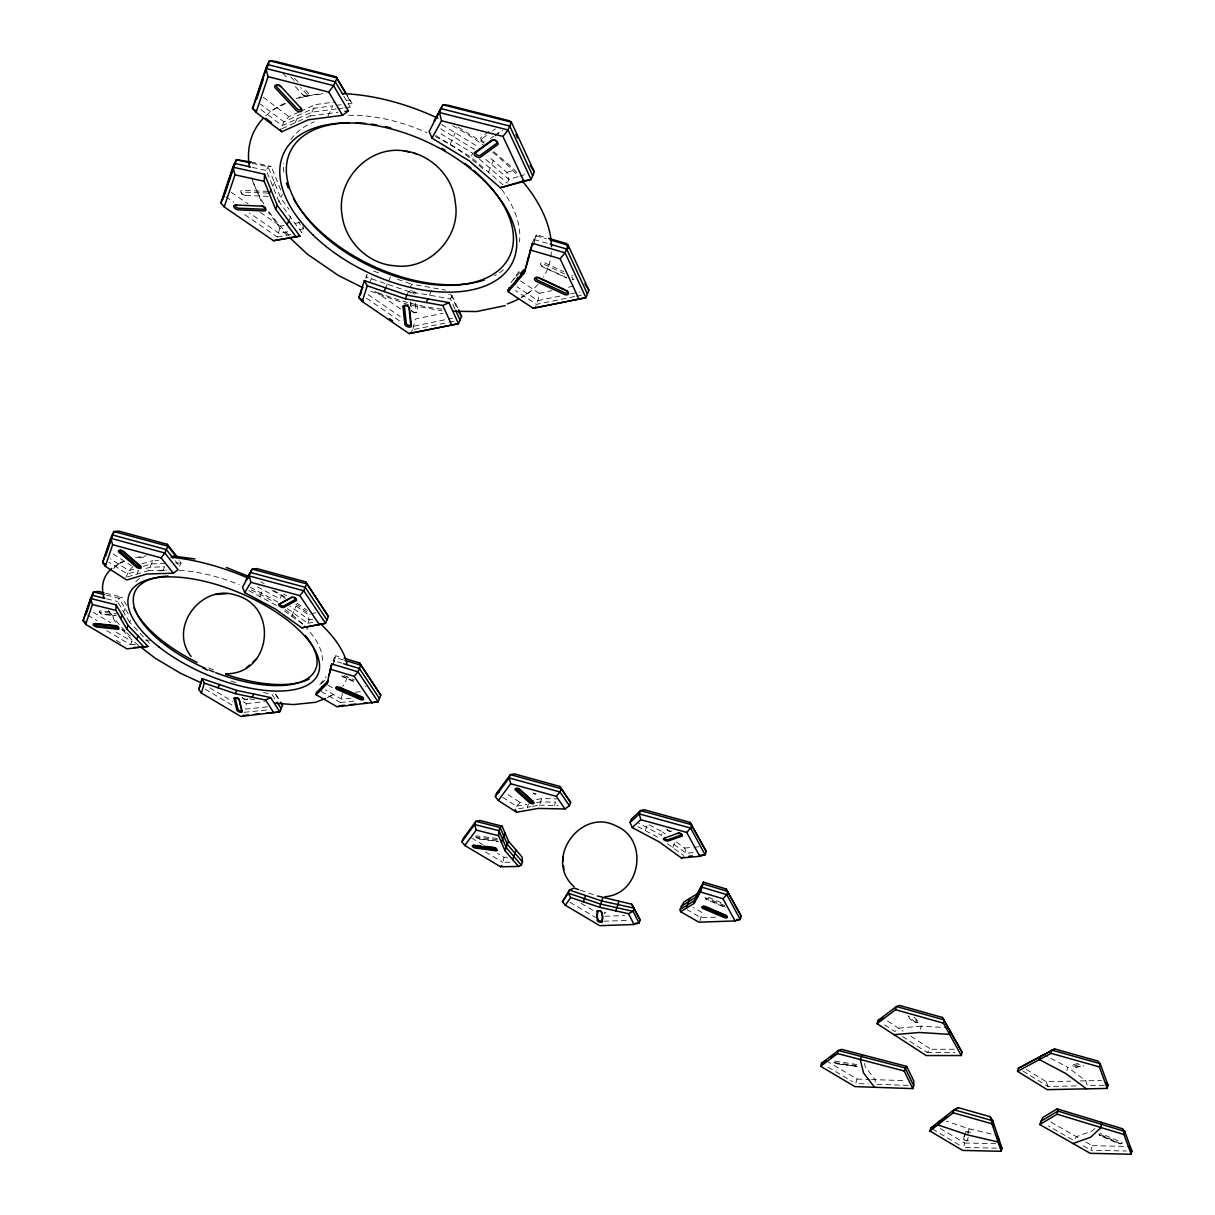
<?xml version="1.0" encoding="UTF-8"?>
<svg xmlns="http://www.w3.org/2000/svg" width="1215" height="1215" viewBox="0 0 1215 1215"><rect width="100%" height="100%" fill="white"/><g stroke="black" fill="none" stroke-linecap="round" stroke-linejoin="round"><path stroke-width="0.75" stroke-dasharray="5 3.75" d="M247.739 698.64L247.723 698.944A2.931 1.215 22.5 0 1 243.926 698.686M409.197 292.208L409.258 291.722A3.615 1.974 24.5 0 1 413.252 291.266M342.478 693.568L340.306 702.498L319.196 690.378M243.197 701.738L246.356 703.622L245.521 709.104L267.71 706.826M520.567 280.938L539.187 293.286L537.972 300.621L534.965 308.094M412.994 328.551L415.211 319.059L443.004 313.273M260.344 212.367L280.3 226.112L277.369 237.016L242.347 212.974M332.819 665.562L335.507 655.675L342.402 657.74M334.186 662.236L335.507 655.675M510.042 862.225L502.919 862.346L504.028 857.304L497.543 853.431M1066.876 1070.476L1067.681 1067.271L1045.523 1055.531M534.236 240.676L536.331 234.768L546.887 237.851M533.582 245.217L536.331 234.768M967.869 1133.367L969.069 1128.826L946.136 1121.096M1085.906 1142.085L1092.209 1145.684L1090.964 1150.241L1126.335 1151.015M920.332 1029.302L921.213 1026.128L946.288 1027.677M940.273 1128.507L964.725 1143.026L963.495 1147.431L996.497 1148.16M826.337 1060.817L857.046 1079.057L855.77 1083.552L868.269 1083.993M965.545 1131.773L963.419 1139.017A2.506 0.911 15.7 0 0 965.545 1140.323A2.506 0.911 15.7 0 0 968.066 1140.338L968.203 1140.156M965.621 1134.506C961.87 1137.529 964.315 1142.723 968.066 1140.338M968.294 1137.164L967.11 1140.794M605.526 912.419L605.45 912.662A2.703 1.078 18.9 0 1 604.25 913.012M365.897 278.402L367.006 274.97M699.992 920.879L702.073 912.587L692.93 907.347M370.286 281.667L371.441 278.174M672.837 847.66L675.054 841.053L684.698 848.07L686.217 853.264L693.492 852.611M649.068 824.818L662.707 832.078L661.583 835.373L638.832 823.269M645.302 830.62L647.565 824.013M554.374 805.439L555.559 802.158L540.584 801.87L535.39 802.796M532.459 806.38L539.399 805.15L541.784 798.604L556.743 798.878M527.249 807.292L528.449 804.026M532.428 243.289L535.542 235.695L546.416 238.854M507.824 181.977L508.903 179.41L506.837 172.378L487.99 155.976M287.302 608.624L307.775 623.265L309.202 619.878L307.517 614.243L293.134 603.931M454.866 308.656L450.461 298.92L452.01 295.245L448.502 294.622M488.43 172.166L493.32 160.623M410.928 333.396L412.477 329.766M291.737 616.233L296.08 606.042M429.457 295.199L432.57 287.849M272.038 590.49L281.409 595.517L279.951 598.919L256.486 586.329M503.025 184.802L471.01 157.084L472.681 153.227L438.934 132.587M406.934 295.139L408.513 291.478L450.461 298.92M410.093 287.803L411.672 284.143L445.389 290.127M259.813 596.504L262.759 589.7M385.641 287.864L387.236 284.189M388.83 280.528L390.425 276.883M450.142 144.327L455.185 132.769M367.036 274.484L365.958 276.914L408.513 291.478M179.592 566.296L181.126 562.909L179.456 559.644M163.159 570.169L164.708 566.798L149.916 567.284L143.446 569.212M106.723 630.615L130.43 644.709L131.903 641.474L135.366 641.201M149.491 643.206L129.58 622.156L131.068 618.891M137.067 574.027L138.601 570.67L127.408 574.027L108.834 562.12M123.626 611.904L125.13 608.624M127.469 576.882L148.367 570.64L152.984 560.555L158.527 560.373M125.859 577.368L128.942 570.686L132.891 566.63M129.58 622.156L117.612 601.531L119.131 598.251L121.94 597.203L126.633 605.343M344.954 107.801L350.209 107.102L351.97 103.275L347.338 95.347M288.745 220.902L292.147 213.551M328.004 116.017L332.743 105.842L313.667 108.378L283.976 121.864L280.999 128.137M302.839 223.681L303.385 228.891L301.7 232.551L279.04 201.72L282.472 194.354M272.722 186.214L276.2 178.833M282.047 128.653L310.114 115.987L315.444 104.596L334.505 102.03M279.04 201.72L266.328 170.51L268.075 166.804L271.203 166.485L281.075 190.907M295.169 122.73L298.738 115.167M319.818 684.622L326.379 676.709M518.957 271.431L510.953 282.731L515.342 277.612M516.436 276.321L519.716 272.479M298.86 112.145L288.912 116.67L283.976 121.864L260.496 104.095M321.368 683.696L325.012 680.02M502.645 797.298L516.405 806.183L520.172 802.477L523.331 801.9M1094.821 1128.507L1092.164 1130.968L1076.444 1136.678L1073.802 1140.445L1048.454 1125.986M1120.929 1143.938L1102.096 1135.266L1099.681 1135.19L1118.65 1143.725L1121.87 1143.482A2.612 0.972 14.5 0 0 1121.308 1142.161L1102.051 1134.051A2.612 0.972 14.6 0 0 1099.256 1133.959A2.612 0.972 14.6 0 0 1099.848 1135.281L1119.076 1143.391A2.612 0.972 14.5 0 0 1121.87 1143.482M529.983 291.828L521.311 297.113M119.48 563.502L125.054 560.738M113.435 568.407L121.576 561.786M908.729 1016.636C909.534 1021.709 924.144 1026.083 913.042 1017.881M902.548 1036.501L927.045 1052.403L930.963 1049.274L954.474 1049.213M488.825 131.539L480.897 137.523A3.949 2.354 25.4 0 0 484.178 141.76M486.44 135.472L481.945 138.783A2.627 1.564 25.4 0 0 481.945 140.636A2.627 1.564 25.4 0 0 484.481 142.064M492.44 131.053L495.447 128.836M490.556 138.48L493.563 136.277M495.067 135.184L501.066 130.764M494.991 136.08L502.554 130.537M273.329 109.715L285.92 103.381M856.529 1066.74L854.737 1065.282L834.341 1062.669L836.376 1063.839L857.456 1066.33M300.515 111.385L315.444 104.596M296.05 98.81L301.107 96.517L322.628 93.464M917.052 1022.423L918.024 1021.997M327.2 697.774L334.171 694.038A131.129 56.543 23.1 0 1 326.455 697.85M604.174 913.24L605.192 912.86M506.837 172.378L514.006 170.221M141.684 563.973L152.984 560.555M133.756 569.243L128.942 570.686L110.383 558.779M143.385 566.342L151.45 563.912L166.242 563.426M517.97 176.691L508.903 179.41L485.013 158.664M519.792 176.16L525.229 174.535M135.518 557.624L146.104 555.847M246.098 699.673L247.161 699.384M539.187 293.286L551.975 290.643M568.423 287.226L573.89 286.087M671.774 831.03L671.303 831.121A2.901 1.245 18.6 0 1 669.252 830.847M414.026 326.136L452.405 318.239M559.796 296.126L537.972 300.621L516.952 286.71M570.701 293.878L579.798 292.01M1078.328 1063.505L1072.966 1064.659A2.734 1.078 14.8 0 0 1073.437 1066.087L1075.989 1067.332L1083.78 1065.768M1079.391 1064.568L1073.331 1066.132A2.734 1.078 14.8 0 0 1076.642 1066.952L1083.78 1065.54M414.315 329.387L447.211 322.643M449.049 322.264L454.531 321.14M574.68 296.521L536.468 304.358L515.433 290.446M576.502 296.156L581.955 295.032M280.3 226.112L284.021 225.413M295.215 223.332L302.672 221.95M287.742 231.761L279.055 233.371L249.333 212.929M299.908 229.529L303.385 228.891L298.267 221.92M277.369 237.016L291.281 234.465M311.04 613.621L316.325 612.679M536.574 799.531L541.784 798.604M516.405 806.183L526.718 804.345M312.695 619.255L309.202 619.878L290.218 606.285M518.653 808.81L530.727 806.684M307.775 623.265L314.761 622.034M415.181 312.726L416.183 312.574M346.229 100.465L349.586 100.01L351.97 103.275L348.462 103.746M336.236 105.371L341.476 104.672M336.221 108.955L311.891 112.175L282.199 125.631L260.147 108.97M337.967 108.727L343.207 108.029M310.114 115.987L337.937 112.312M246.356 703.622L264.779 701.693M355.418 692.216L360.961 691.639M350.983 698.26L341.658 699.217L325.423 689.892M244.139 712.309L268.196 709.864M340.306 702.498L357.089 700.797M684.698 848.07L692.034 847.387M693.871 847.22L699.384 846.718M921.213 1026.128L898.493 1028.148L894.893 1031.535L884.11 1024.534M145.754 640.366L150.949 639.956M130.43 644.709L137.356 644.163M604.797 916.262L624.616 915.518M603.764 921.228L629.203 920.302M715.665 917.158L701.025 917.69L687.234 909.792M175.537 563.107L181.126 562.909L178.924 560.13M148.367 570.64L166.895 570.048M306.043 96.501L307.046 96.471M1026.371 1069.458L1046.252 1081.73L1070.779 1081.183M1080.211 1080.97L1101.458 1080.484M1023.045 1071.068L1048.029 1086.499L1076.05 1085.891M1104.222 1085.284L1087.258 1085.648L1085.876 1080.834L1067.681 1067.271M504.028 857.304L507.627 857.243M927.045 1052.403L954.762 1052.372M539.399 805.15L558.141 805.515M964.725 1143.026L995.617 1143.679M1092.209 1145.684L1128.932 1146.459M857.046 1079.057L869.697 1079.482M871.504 1079.543L906.42 1080.712M908.212 1085.375L875.423 1084.236L875.119 1079.664L865.293 1066.8L864.457 1063.368M267.999 191.332L241.937 190.36A3.751 2.035 27.1 0 0 241.026 192.684L241.648 193.641A2.491 1.352 27.1 0 0 244.701 195.387L268.09 196.329M267.983 193.079L242.757 192.061A2.491 1.352 27.1 0 0 241.633 193.641M109.882 611.737L100.162 610.781A3.038 1.276 24 0 0 99.554 612.208A3.038 1.276 24 0 0 102.683 614.031L116.139 615.473M119.085 614.061L100.815 612.163A2.02 0.851 24 0 0 100.025 613.104A2.02 0.851 24 0 0 102.561 614.395L115.319 615.716M497.391 838.502L476.963 835.905A2.779 1.124 20.1 0 0 476.022 836.998L478.376 838.957L498.56 841.6M497.36 839.747L477.586 837.196L476.553 837.91M497.406 841.053L478.756 838.593A2.779 1.124 20.1 0 1 476.022 836.998M245.552 195.296L244.762 195.19A3.751 2.035 27.1 0 1 241.026 192.684M412.234 305.436L441.971 310.858M263.534 692.52L271.978 694.312L276.063 700.63M249.561 698.762L254.907 699.901M251.201 162.035L271.203 166.485M252.219 163.266L268.075 166.804L280.756 198.03L289.033 209.314M252.219 167.366L266.328 170.51M969.069 1128.826L996.376 1135.175M967.52 1132.547L968.72 1132.942M105.72 593.193L121.94 597.203M106.373 595.092L119.131 598.251L129.382 615.959M106.662 598.828L117.612 601.531M533.993 239.492L548.497 243.714M343.253 659.851L334.474 657.224L333.092 660.58L341.871 663.208M408.513 304.768L367.781 290.172M230.926 680.992L237.867 683.346M580.314 890.215L595.654 895.379M373.734 271.173L378.746 272.889M397.502 279.298L411.672 284.143M708.512 897.308L721.999 903.064M724.778 905.6L707.996 898.447A1.853 0.775 18.1 0 0 705.718 898.325A1.853 0.775 18.1 0 0 706.796 899.632L725.234 907.484M725.234 906.998L706.143 898.811A2.795 1.154 18.1 0 1 705.14 897.156A2.795 1.154 18.1 0 1 707.889 897.08M344.103 675.494L354.324 679.899M353.58 680.992L342.676 676.254A3.038 1.321 22 0 1 342.068 675.844M353.459 681.433L343.253 677.044A2.02 0.881 22 0 1 341.855 675.965M564.565 273.922L544.381 264.521A2.476 1.428 23.3 0 0 541.465 264.733A2.476 1.428 23.3 0 0 543.029 267.027L566.555 277.977M566.646 277.673L542.239 266.252A3.736 2.141 23.3 0 1 540.705 263.26A3.736 2.141 23.3 0 1 544.183 262.607L563.639 271.583M637.693 826.58L660.459 838.684M250.29 587.21L278.478 602.321M248.802 590.611L277.02 605.723M260.906 581.818L264.141 583.565M283.566 594.074L286.816 595.821M572.098 275.516L572.857 275.942M1083.157 1145.791L1087.835 1148.448M1050.823 1122.037L1079.588 1138.485M328.02 685.245L334.459 688.951M828.038 1067.119L852.505 1081.623M932.33 1128.948L960.382 1145.593M87.693 615.155L97.17 620.789M116.108 632.073L131.903 641.474M209.724 687.812L232.505 701.359M485.393 851.912L502.919 862.346M570.017 902.289L595.563 917.492M205.077 689.087L234.374 706.507M116.306 640.427L122.624 644.178M93.312 612.345L110.686 622.703M121.728 629.294L124.887 631.177M471.572 837.94L482.932 844.714M581.135 903.292L595.183 911.675M435.623 135.457L471.01 157.084M441.744 124.538L475.976 145.527L474.321 149.369L440.62 128.729M458.207 127.211L483.919 143.112M113.101 553.919L131.357 565.658M508.007 794.61L520.172 802.477M887.603 1021.056L903.14 1031.155M910.87 1036.198L930.963 1049.274M225.869 196.8L233.69 202.176M368.115 294.577L400.251 316.675M366.52 298.222L401.755 322.4M231.199 192.289L248.073 203.907M374.782 291.205L401.223 309.415M297.083 603.156L307.349 610.477M284.371 610.978L303.416 624.571M281.409 595.517L285.798 598.676M667.339 843.666L683.589 855.451M662.707 832.078L665.44 834.067M673.945 844.349L686.217 853.264M263.321 97.261L288.912 116.67M138.783 645.514L132.875 640.958L121.242 628.626M493.746 151.632L513.413 168.657L518 174.428M479.363 159.028L507.293 183.252M302.702 94.542L303.37 95.15A3.979 2.293 27.8 0 0 307.835 96.365A3.979 2.293 27.8 0 0 308.671 93.661L303.234 87.677M286.786 234.875L281.333 229.741L268.545 212.367M914.029 1017.077L918.267 1021.223A2.703 1.063 16.1 0 1 917.082 1022.179A2.703 1.063 16.1 0 1 913.938 1021.253L908.197 1015.846M282.928 73.219L288.365 79.264M295.291 86.554L303.112 95.18A2.643 1.534 27.8 0 0 306.575 96.425A2.643 1.534 27.8 0 0 306.772 94.163L300.621 87.526M294.592 78.322L298.298 82.331M290.78 76.894L294.47 80.889M175.173 560.722L178.483 564.914M481.094 139.497L481.793 140.408M540.979 265.052L541.647 265.918M1072.739 1065.449L1073.392 1066.33M1099.119 1134.688L1099.742 1135.539M963.601 1139.29L964.148 1140.095M833.809 1061.971A2.567 0.957 16.7 0 0 836.163 1063.322L856.529 1066.451A2.567 0.972 16.6 0 0 857.76 1065.646A2.567 0.972 16.6 0 0 855.406 1064.279L835.009 1061.151A2.567 0.957 16.7 0 0 833.809 1061.971L834.386 1062.852M667.035 829.465L667.612 830.346M705.232 898.098L705.794 898.948M275.79 694.327L279.526 700.159M275.395 694.221L279.465 700.554M108.53 610.507L116.063 623.158M343.708 96.015L350.209 107.102M346.867 95.362L349.586 100.01M242.286 697.137L242.97 698.412A1.944 0.805 22.5 0 1 242.848 698.154M99.311 611.783L99.858 612.831M452.01 295.245L457.873 308.23M450.507 294L457.098 308.58M252.447 180.671L262.167 203.664M1046.252 1081.73L1048.029 1086.499M415.955 293.969L415.788 293.438A3.615 1.974 24.5 0 0 414.087 291.706M410.822 302.049L411.703 310.615A2.384 1.291 24.3 0 0 412.082 311.404L411.536 310.6A3.584 1.944 24.3 0 0 412.113 311.177M410.275 302.565L410.624 306.013M415.302 303.218L416.168 311.784A2.384 1.291 24.3 0 1 412.948 312.134M416.988 304.312L417.626 311.693A3.584 1.944 24.3 0 1 412.842 311.708M347.11 676.907A131.129 56.543 23.1 0 1 342.66 686.475M130.339 636.174A131.129 56.543 23.1 0 1 126.375 632.332M125.099 631.041A131.129 56.543 23.1 0 1 110.519 612.649M114.559 566.387A131.129 56.543 23.1 0 1 124.082 561.482M138.829 557.731A131.129 56.543 23.1 0 1 147.228 556.819M273.694 590.52A131.129 56.543 23.1 0 1 284.826 596.96M295.807 604.068A131.129 56.543 23.1 0 1 310.235 614.79M213.354 669.738A102.379 44.241 23.1 0 1 206.793 666.959M135.791 581.864A102.379 44.241 23.1 0 1 139.634 578.355M159.681 571.02A102.379 44.241 23.1 0 1 166.349 570.321M179.334 570.306A102.379 44.241 23.1 0 1 239.112 584.612M251.262 589.898A102.379 44.241 23.1 0 1 274.089 602.2M285.145 609.566A102.379 44.241 23.1 0 1 303.142 624.616M304.358 625.846A102.379 44.241 23.1 0 1 321.929 663.815M551.382 251.976A162.111 91.884 25.6 0 1 543.318 277.263M537.972 284.356A162.111 91.884 25.6 0 1 521.114 297.705M441.865 309.126A162.111 91.884 25.6 0 1 375.283 291.478M289.048 235.33A162.111 91.884 25.6 0 1 268.743 211.349M263.898 203.953A162.111 91.884 25.6 0 1 251.854 177.724M265.751 115.789A162.111 91.884 25.6 0 1 285.965 102.743M298.875 98.172A162.111 91.884 25.6 0 1 323.752 93.95M452.724 125.768A162.111 91.884 25.6 0 1 483.555 145.253M492.743 152.3A162.111 91.884 25.6 0 1 517.362 175.309M503.542 269.791A126.527 71.837 25.6 0 1 494.596 275.623M283.9 172.257A126.527 71.837 25.6 0 1 283.308 163.296M290.795 139.664A126.527 71.837 25.6 0 1 314.26 121.834M348.659 115.334A126.527 71.837 25.6 0 1 427.072 132.724M435.365 136.642A126.527 71.837 25.6 0 1 484.512 170.358M501.689 189.449A126.527 71.837 25.6 0 1 519.413 242.013M409.971 293.119A2.4 1.306 24.5 0 1 412.341 292.694A2.4 1.306 24.5 0 1 414.437 294.637M572.675 278.144A2.476 1.412 22.9 0 1 572.584 279.617M571.308 277.05A2.476 1.412 22.9 0 1 572.326 277.734M573.966 279.344A3.721 2.126 22.9 0 1 572.63 279.784M124.659 614.805A3.053 1.276 23.9 0 1 124.902 615.23M246.478 699.157A1.944 0.805 22.5 0 1 245.339 699.688A1.944 0.805 22.5 0 1 243.197 698.686M242.803 697.896A2.931 1.215 22.5 0 1 242.453 697.486M365.882 686.748A2.005 0.881 21.8 0 1 365.381 686.581M670.786 831.379A1.929 0.835 18.6 0 1 668.204 830.863A1.929 0.835 18.6 0 1 667.84 829.541M668.554 830.574A2.901 1.245 18.6 0 1 666.838 829.086M536.028 794.124A1.929 0.82 19.9 0 1 533.112 793.289M535.921 793.866A2.901 1.23 19.9 0 1 533.188 792.909M966.001 1131.438A2.521 0.926 15.7 0 1 968.537 1131.681A2.521 0.926 15.7 0 1 970.36 1132.912"/><path stroke-width="1.5" d="M913.68 1085.557L913.786 1080.97L906.679 1066.36L841.494 1049.365L838.38 1050.489L821.522 1063.247L820.626 1066.284L854.889 1086.59L912.829 1088.625L913.68 1085.557L905.053 1067.894L838.38 1050.489L837.484 1053.557L820.626 1066.284M316.128 694.752L316.189 692.747L328.415 680.461L327.032 683.787L316.128 694.752L337.087 706.766L378.123 701.845L380.796 695.177L359.625 662.919L344.118 658.257M144.418 647.474L126.588 628.702L115.865 610.355L116.093 604.827L90.533 598.494L83.091 620.698L85.688 624.389L126.892 648.84L148.017 646.456L128.091 625.421L116.093 604.827M300.029 236.226L295.913 236.636L275.592 209.102L264.202 181.339L264.566 174.231L232.809 167.123L220.811 203.042L224.213 206.93L273.512 240.707L300.029 236.226L277.324 205.411L264.566 174.231M518.577 866.462L505.015 850.743L498.545 835.723L498.94 830.696L500.124 827.491L502.084 826.139L508.508 841.22L522.025 856.97L522.496 862.012L521.341 865.171L518.577 866.462L500.565 866.751L464.768 845.473L461.913 841.782L463.097 838.639L475.87 821.34L479.834 820.474L502.084 826.139M703.515 882.151L700.326 891.916L694.054 903.474L680.597 911.706L680.051 909.488L683.772 902.092L697.228 893.784L703.515 882.151L726.114 888.985L741.271 916.216L740.239 919.451L735.075 920.924L698.944 922.2L680.597 911.706M327.032 683.787L331.695 663.937L358.03 671.834L378.123 701.845L374.387 702.209M330.374 670.589L331.695 663.937M574.057 886.631C543.09 859.491 580.876 807.003 616.294 826.033C649.099 839.626 640.882 894.24 605.009 896.716M1131.18 1154.25L1131.909 1151.137L1124.756 1131.393L1122.493 1128.735L1057.156 1108.87L1042.819 1117.466L1039.751 1124.558L1090.204 1153.324L1131.18 1154.25L1124.012 1134.552L1124.756 1131.393L1057.916 1111.072L1040.541 1121.46M1107.214 1088.427L1108.004 1085.208L1100.182 1063.657L1097.874 1061.06L1054.635 1048.925L1018.352 1068.182L1017.532 1071.357L1047.224 1089.658L1107.214 1088.427L1099.378 1066.907L1100.182 1063.657L1051.886 1050.109L1051.066 1053.344L1017.532 1071.357M1039.751 1124.558L1057.126 1114.201L1057.916 1111.072L1057.156 1108.87M1001.221 1151.304L1001.995 1148.281L992.761 1120.731L990.164 1116.707L958.21 1107.655L954.003 1109.751L930.766 1128.036L929.946 1131.028L962.69 1150.423L1001.221 1151.304L991.956 1123.784L992.761 1120.731L954.003 1109.751L953.183 1112.803L929.946 1131.028M508.219 291.767L523.984 273.421L532.428 243.289L565.096 252.826L585.934 297.69L533.172 308.245L508.219 291.767L508.918 287.712M525.958 268.014L528.95 256.562L527.401 260.359M529.391 254.907L532.428 243.289M961.293 1055.531L962.143 1052.357L942.384 1017.441L899.586 1005.443L896.473 1006.521L877.959 1020.539L877.048 1023.683L926.179 1055.546L961.293 1055.531L943.372 1023.136L944.252 1019.932L896.473 1006.521L895.561 1009.711L877.048 1023.683M912.829 1088.625L904.173 1070.977L906.679 1066.36M198.774 689.406L202.009 678.638L236.819 690.424L270.611 697.562L279.784 711.777L240.859 716.47L201.341 693.021L198.774 689.406L201.265 682.587M201.341 693.021L204.317 683.149L202.009 678.638M409.015 333.578L458.48 323.691L448.897 302.611L406.934 295.139L364.348 280.574L358.805 297.645L362.176 301.472L409.015 333.578L458.48 323.691L461.548 316.356L458.602 309.855M360.399 294.015L362.617 287.165M362.176 301.472L367.295 285.814L364.348 280.574M686.49 908.106L689.664 898.462M706.219 851.457L705.125 854.768L699.764 856.317L681.402 857.957L659.35 841.995L632.21 827.582L630.069 822.525L631.223 819.214L640.502 810.587L644.178 809.722L690.074 822.388L706.219 851.457L690.074 822.388M694.054 903.474L697.228 893.784M697.547 897.034L700.736 887.299M222.558 199.382L234.586 163.433L250.457 166.971M254.861 102.804L267.649 64.562L335.34 81.77L342.782 94.436M224.912 193.929L236.363 159.727L251.201 162.035M256.669 99.023L263.078 79.886M267.163 67.706L269.487 60.75L275.441 61.388L335.978 76.742L346.412 93.768M91.49 596.93L83.091 620.698L86.25 622.581M86.113 614.213L93.601 591.933L98.521 591.416L103.928 592.753M105.751 555.802L113.906 531.532L118.979 531.168L167.305 544.29L177.238 556.85M224.213 206.93L235.027 174.808L232.809 167.123L236.363 159.727L250.457 162.871M256.061 112.357L268.09 76.666L265.796 68.389L269.487 60.75L337.132 77.927L333.548 85.612L328.809 92.112L342.524 115.303L348.432 110.93L333.548 85.612L265.796 68.389L252.462 108.317L256.061 112.357L281.774 131.752L308.321 119.799L342.524 115.303M85.688 624.389L92.401 604.538L90.533 598.494L93.601 591.933L104.536 594.636M105.325 566.327L102.622 562.484L110.732 538.291L164.784 552.992L178.058 569.683L173.32 573.176L146.818 574.012L126.709 579.995L105.325 566.327L112.646 544.7L110.732 538.291L113.906 531.532L167.883 546.188L176.722 557.336M597.446 895.987L631.724 904.203L640.123 919.907L639.06 923.051L634.048 924.494L599.77 925.693L565.34 905.236L562.53 901.621L569.395 890.033L573.966 888.059L578.735 889.669M615.762 910.87L618.997 901.393M599.572 907.271L628.504 913.695L633.061 911.311L634.139 908.137L601.744 900.968L569.395 890.033L568.286 893.177L570.655 897.505L599.572 907.271L602.837 897.809M583.367 901.803L585.569 895.501M569.44 805.742L570.625 802.447L559.872 786.439L514.385 773.879L510.361 774.623L496.525 793.365L495.31 796.615L498.287 800.457L516.588 812.227L538.215 808.415L565.021 808.977L569.44 805.742L559.978 791.983L509.131 777.919L495.31 796.615M512.639 859.582L516.117 850.075M501.4 842.375L504.924 832.807M505.015 850.743L508.508 841.22M548.648 238.353L566.236 243.486L568.149 245.202L588.895 290.142L585.934 297.69L533.172 308.245M515.114 283.748L517.681 277.491M523.984 273.421L525.533 269.639L507.885 290.203M534.296 171.816L531.092 179.547L500.367 187.763L469.355 160.957L431.978 138.13L429.168 131.509L442.913 104.779L448.305 105.265L509.571 120.817L511.378 122.168L534.296 171.816L530.135 165.346M320.897 689.953L322.264 686.642M328.658 675.586L330.055 672.244M281.029 702.726L282.518 705.308L279.784 711.777L276.094 712.157M328.399 616.476L325.544 623.295L301.776 627.821L275.562 609.14L244.747 592.647L242.514 587.24L252.204 569.091L256.881 568.605L305.679 581.864L328.399 616.476L305.679 581.864M426.313 302.565L427.877 298.875M252.295 697.243L253.692 693.993M367.295 285.814L405.354 298.814L406.934 295.139M204.317 683.149L235.421 693.674L236.819 690.424M384.046 291.539L385.641 287.864M218.001 687.781L219.414 684.531M361.463 291.585L358.805 297.645L363.391 300.804M136.612 639.257L138.1 635.992M126.588 628.702L128.091 625.421M120.619 618.465L122.123 615.185M287.029 224.593L288.745 220.902M275.592 209.102L277.324 205.411M269.244 193.625L270.991 189.92M220.811 203.042L224.304 195.737M254.284 104.536L252.462 108.317L255.393 110.535M434.287 120.619L442.913 104.779L511.378 122.168L508.067 129.975L502.949 136.414L523.695 180.822L531.092 179.547L508.067 129.975L439.496 112.539L441.501 120.786L431.978 138.13M434.317 121.318L441.212 108.651L509.723 126.056L532.686 175.674M246.463 578.811L252.204 569.091L306.712 583.899L303.765 590.779L299.816 595.623L250.897 582.319L249.197 575.94L303.765 590.779L325.544 623.295L301.776 627.821M245.916 580.603L250.7 572.508L305.238 587.331L326.972 619.893M244.747 592.647L250.897 582.319M225.732 673.793C271.097 674.416 278.918 607.211 236.697 595.456C202.373 582.623 167.731 627.016 191.059 656.419M562.53 901.621L568.286 893.177L600.65 904.112L633.061 911.311L639.06 923.051L635.415 923.187M565.34 905.236L570.655 897.505M461.913 841.782L474.67 824.529L475.87 821.34L500.124 827.491L507.354 844.395L522.496 862.012M464.768 845.473L476.25 830.058L474.67 824.529L498.94 830.696L506.184 847.569L521.341 865.171M498.287 800.457L510.725 783.751L509.131 777.919L510.361 774.623L561.178 788.672L570.625 802.447M112.646 544.7L161.094 557.882L164.784 552.992L167.883 546.188L167.305 544.29M862.392 1054.802L860.266 1059.51L863.531 1072.906L874.557 1087.273M510.725 783.751L556.303 796.357L559.978 791.983L561.178 788.672L559.872 786.439M578.902 298.905L560.115 258.719L565.096 252.826L568.149 245.202L550.031 239.917M520.4 273.648L523.741 269.76M329.948 669.085L354.142 676.345L358.03 671.834L360.779 665.121L359.625 662.919M632.21 827.582L640.745 819.715L686.718 832.427L690.652 828.083L691.76 824.742L640.502 810.587L639.348 813.913L630.069 822.525M700.326 891.916L722.955 898.766L726.798 894.696L727.861 891.43L703.212 883.988L696.18 897.019L681.114 906.284M500.565 866.751L501.765 865.49M246.265 667.977L249.455 665.152M253.039 661.947L256.623 658.788M939.727 1122.189L946.865 1116.57M955.37 1109.887L958.21 1107.655M830.468 1057.688L834.614 1054.574M680.051 909.488L695.117 900.239L702.149 887.254L726.798 894.696L740.239 919.451L736.579 919.588M292.223 597.157L280.3 603.809A2.111 0.942 22.9 0 0 281.045 605.434A2.111 0.942 22.9 0 0 283.748 605.936L295.67 599.299A2.126 0.957 22.9 0 0 295.67 598.281A2.126 0.957 22.9 0 0 293.954 597.218M1023.379 1065.768L1054.635 1048.925M930.766 1128.036L935.383 1125.591M821.522 1063.247L826.337 1060.817M877.959 1020.539L882.941 1018.033M235.421 693.674L265.584 700.053L270.611 697.562M496.525 793.365L499.228 792.028M942.612 1119.911L938.618 1121.855L937.798 1124.877L967.474 1134.871L998.092 1142.009L998.882 1138.971L997.211 1136.435M405.354 298.814L442.822 305.497L448.897 302.611M1043.943 1054.696L1040.253 1056.382L1039.417 1059.601L1066.071 1073.696L1086.468 1088.853M1018.352 1068.182L1021.785 1066.618M325.529 698.412L315.46 702.316L293.392 704.579L274.787 703.151M681.402 857.957L683.878 857.031M1073.042 1143.543L1090.645 1137.194L1101.094 1127.581L1101.489 1122.341M500.367 187.763L523.695 180.822M505.243 305.633L476.69 311.526L452.952 311.283M677.499 833.475L677.97 833.384A2.931 1.261 18.5 0 1 681.387 834.28A2.931 1.261 18.5 0 1 682.298 836.072L667.961 841.069A2.916 1.245 18.6 0 1 664.559 840.173A2.916 1.245 18.6 0 1 663.648 838.396L678.486 833.125A1.944 0.835 18.5 0 1 681.099 833.657A1.944 0.835 18.5 0 1 681.463 834.963L668.007 839.671A1.929 0.82 18.6 0 1 665.41 839.14A1.929 0.82 18.6 0 1 665.03 837.834M273.512 240.707L295.913 236.636M344.939 111.385L348.432 110.93M242.772 715.529L248.331 714.967M253.874 714.405L259.433 713.843M266.829 713.099L272.388 712.537M338.955 705.794L344.559 705.232M350.148 704.67L355.737 704.108M363.209 703.348L366.93 702.969M688.768 856.241L692.398 855.907M699.673 855.254L705.125 854.768L690.652 828.083L639.348 813.913L640.745 819.715M893.997 1034.679L919.451 1032.477L949.583 1034.36L950.464 1031.171L948.08 1027.784M134.151 647.534L141.092 646.988M144.555 646.729L148.017 646.456M227.175 593.649L215.222 594.454M403.744 150.812C368.464 145.618 336.13 180.139 342.038 214.888C345.014 240.98 367.705 263.792 394.116 265.721C428.834 271.188 461.685 236.682 455.245 202.328C453.074 175.795 429.958 153.849 403.744 150.812L409.273 152.103M480.031 845.807L473.516 845.367A2.779 1.124 20.1 0 0 472.483 846.49A2.779 1.124 20.1 0 0 475.217 848.07L496.267 850.834A2.795 1.124 19.9 0 0 497.224 849.725A2.795 1.124 19.9 0 0 494.505 848.146L473.425 845.382L475.87 846.946L495.644 849.528C499.426 846.916 484.102 846.521 483.631 846.278M173.046 556.03L194.932 558.93M235.027 174.808L264.202 181.339M413.799 153.212L416.35 153.789M92.067 595.213L104.839 598.372M92.401 604.538L115.865 610.355M268.09 76.666L328.809 92.112M441.501 120.786L502.949 136.414M476.25 830.058L498.545 835.723M837.484 1053.557L904.173 1070.977M895.561 1009.711L943.372 1023.136M1051.066 1053.344L1099.378 1066.907M953.183 1112.803L991.956 1123.784M550.304 244.245L566.63 249.014L587.407 293.909M530.12 249.971L560.115 258.719M344.999 660.383L360.779 665.121L380.796 695.177M343.617 663.739L359.412 668.478L379.46 698.504M1057.126 1114.201L1124.012 1134.552M226.309 567.466L248.953 576.563M339.319 687.143L361.538 696.696A2.02 0.866 21.7 0 1 362.951 698.245A2.02 0.866 21.7 0 1 360.658 698.215L338.469 688.677A2.02 0.866 21.9 0 1 337.041 687.113M201.204 682.8L181.096 673.596L155.019 658.09L140.257 646.669M600.332 910.612C608.548 923.719 593.755 925.557 598.16 910.734M362.86 287.712L338.302 275.441L307.258 254.102L289.519 237.441M202.677 667.734L207.355 670.179M105.72 564.474L102.622 562.484L112.327 534.904L166.333 549.59L172.97 557.943M389.468 318.679L392.536 320.775M265.69 118.295L271.583 122.745M281.121 86.903L280.437 86.295A4.025 2.308 28.2 0 0 275.927 85.065A4.025 2.308 28.2 0 0 275.122 87.799L296.187 110.368A3.994 2.278 27.7 0 0 300.667 111.583A3.994 2.278 27.7 0 0 301.502 108.894L280.711 86.265A2.673 1.534 28.2 0 0 277.217 85.004A2.673 1.534 28.2 0 0 277.05 87.313L296.825 108.499A2.658 1.519 27.7 0 0 300.287 109.745A2.658 1.519 27.7 0 0 300.485 107.482M161.094 557.882L173.32 573.176M962.143 1052.357L942.384 1017.441M556.303 796.357L565.021 808.977M299.816 595.623L319.408 624.753M354.142 676.345L372.215 703.212M265.584 700.053L274.074 713.114M277.081 702.209L281.151 708.542M1106.455 1082.808L1108.004 1085.208M280.483 702.133L282.518 705.308M584.855 283.809L588.895 290.142M1128.932 1146.459L1131.909 1151.137M741.271 916.216L726.114 888.985M999.262 1143.755L1001.995 1148.281M458.754 311.739L461.548 316.356M640.123 919.907L631.724 904.203M335.978 76.742L345.045 92.249M280.407 129.398L281.774 131.752M686.718 832.427L699.764 856.317M722.955 898.766L735.075 920.924M628.504 913.695L634.048 924.494M515.206 809.418L516.588 812.227M515.889 134.516L517.484 137.948M566.236 243.486L568.559 248.528M442.822 305.497L451.691 324.861M455.61 310.281L460.014 320.016M1122.493 1128.735L1123.784 1132.274M990.164 1116.707L993.551 1126.776M996.953 1136.891L998.684 1142.039M238.991 699.232L241.648 710.426A1.959 0.805 22.5 0 1 240.054 710.851A1.959 0.805 22.5 0 1 238.019 709.423L235.33 698.215A1.974 0.82 22.6 0 1 236.469 697.683M562.803 856.97L563.183 861.146M563.593 865.93L563.942 869.667M102.607 589.837L102.561 587.073A131.129 56.543 23.1 0 1 111.719 568.59M103.791 597.598A131.129 56.543 23.1 0 1 102.592 590.46M171.087 557.26A131.129 56.543 23.1 0 1 248.285 578.112M320.046 623.341A131.129 56.543 23.1 0 1 347.156 664.802M313.394 647.671A98.309 42.388 23.1 0 1 215.738 672.685M214.037 672.017A98.309 42.388 23.1 0 1 208.934 669.921M205.548 668.447A98.309 42.388 23.1 0 1 135.624 610.902A98.309 42.388 23.1 0 1 167.989 576.062M305.329 635.536A98.309 42.388 23.1 0 1 312.635 646.213M309.248 679.003A102.379 44.241 23.1 0 1 300.804 682.177M298.92 682.663A102.379 44.241 23.1 0 1 225.732 674.355M197.088 662.418A102.379 44.241 23.1 0 1 133.772 607.652M517.833 299.437A162.111 91.884 25.6 0 1 507.278 303.872M249.394 167.093A162.111 91.884 25.6 0 1 263.063 118.478M342.296 93.616A162.111 91.884 25.6 0 1 437.886 118.25M522.435 181.111A162.111 91.884 25.6 0 1 551.504 246.736M484.329 279.982A126.527 71.837 25.6 0 1 293.453 198.546M288.35 188.082A126.527 71.837 25.6 0 1 286.436 182.873M473.683 170.389A121.515 68.845 25.6 0 1 475.642 281.85A121.515 68.845 25.6 0 1 305.952 217.014A121.515 68.845 25.6 0 1 349.115 122.791M356.238 122.837A121.515 68.845 25.6 0 1 365.518 123.444M371.213 124.097A121.515 68.845 25.6 0 1 376.939 124.963M385.504 126.633A121.515 68.845 25.6 0 1 390.714 127.848M441.88 148.321A121.515 68.845 25.6 0 1 445.1 150.159M464.935 163.357A121.515 68.845 25.6 0 1 470.843 168.004M495.523 140.378A2.658 1.58 25.3 0 1 496.783 143.279L480.259 155.323A2.627 1.564 25.3 0 1 476.842 154.821A2.627 1.564 25.3 0 1 476.143 152.315L492.637 140.241A2.658 1.58 25.3 0 1 494.869 140.12M236.667 204.895A2.506 1.352 27 0 0 235.543 206.459A2.506 1.352 27 0 0 238.611 208.205L263.852 209.284A2.506 1.367 26.8 0 0 264.688 207.279M261.924 205.958A2.506 1.367 26.8 0 1 264.247 206.869M406.539 305.421A2.415 1.306 24.4 0 0 404.428 306.271L406.25 323.357A2.384 1.291 24.2 0 0 408.635 325.347A2.384 1.291 24.2 0 0 410.731 324.526L408.954 307.441A2.415 1.306 24.4 0 0 407.131 305.618M567.086 290.947A2.476 1.412 22.8 0 1 567.344 292.83A2.476 1.412 22.8 0 1 564.671 292.739L537.698 280.225A2.491 1.412 23.3 0 1 536.119 277.931A2.491 1.412 23.3 0 1 539.05 277.719L566.053 290.264A2.476 1.412 22.8 0 1 566.6 290.582M117.536 626.378A2.035 0.851 23.8 0 1 117.384 627.897L97.291 625.771A2.035 0.835 24 0 1 94.74 624.48A2.035 0.835 24 0 1 95.545 623.553L115.653 625.664A2.035 0.851 23.8 0 1 117.096 626.12M237.426 697.942A1.974 0.82 22.6 0 1 238.641 698.686M726.297 915.548A1.853 0.759 17.9 0 1 726.388 916.535A1.853 0.759 17.9 0 1 724.307 916.277L704.168 907.711A1.868 0.759 18.1 0 1 703.09 906.405A1.868 0.759 18.1 0 1 705.368 906.527L725.537 915.108A1.853 0.759 17.9 0 1 725.947 915.305M234.07 698.428L236.94 710.365A2.946 1.215 22.5 0 0 239.826 712.127A2.946 1.215 22.5 0 0 242.225 711.823L239.385 699.901A2.962 1.23 22.6 0 0 236.485 698.109A2.962 1.23 22.6 0 0 234.07 698.428M402.955 306.362L404.914 324.557A3.599 1.929 24.2 0 0 408.331 326.972A3.599 1.929 24.2 0 0 411.414 326.258L409.516 308.063A3.63 1.959 24.4 0 0 406.068 305.618A3.63 1.959 24.4 0 0 402.955 306.362M597.097 911.007L597.233 920.651A2.703 1.078 18.8 0 0 599.739 922.185A2.703 1.078 18.8 0 0 602.215 922.048L602.139 912.404A2.734 1.093 18.9 0 0 599.603 910.855A2.734 1.093 18.9 0 0 597.097 911.007M474.64 152.574L474.26 152.999A3.964 2.339 25.3 0 0 475.733 156.295A3.964 2.339 25.3 0 0 480.259 157.358L497.846 144.555A3.994 2.384 25.2 0 0 496.388 141.213A3.994 2.384 25.2 0 0 491.817 140.12L474.64 152.574M279.04 604.159L278.782 604.402A3.189 1.412 22.9 0 0 280.179 606.558A3.189 1.412 22.9 0 0 283.778 607.485L296.475 600.438A3.205 1.443 22.9 0 0 295.078 598.251A3.205 1.443 22.9 0 0 291.463 597.309L279.04 604.159M235.664 204.986L234.966 205.031A3.767 2.035 27 0 0 234.055 207.34A3.767 2.035 27 0 0 237.806 209.831L264.673 210.985A3.767 2.05 26.8 0 0 265.645 208.676A3.767 2.05 26.8 0 0 261.878 206.17L235.664 204.986M94.679 623.796L94.117 623.781A3.053 1.261 24 0 0 93.525 625.209A3.053 1.261 24 0 0 96.653 627.016L118.052 629.279A3.053 1.276 23.8 0 0 118.675 627.866A3.053 1.276 23.8 0 0 115.546 626.044L94.679 623.796M705.353 907.013L704.715 906.785A2.795 1.154 18.1 0 0 701.966 906.846A2.795 1.154 18.1 0 0 702.984 908.501L724.429 917.629A2.795 1.154 17.9 0 0 727.193 917.568A2.795 1.154 17.9 0 0 726.206 915.928L705.353 907.013M339.122 687.569L338.438 687.31A3.038 1.306 21.9 0 0 335.765 687.538A3.038 1.306 21.9 0 0 337.208 689.543L360.84 699.703A3.038 1.306 21.7 0 0 363.543 699.476A3.038 1.306 21.7 0 0 362.116 697.486L339.122 687.569M538.928 278.007L538.093 277.703A3.736 2.126 23.3 0 0 534.6 278.341A3.736 2.126 23.3 0 0 536.134 281.318L564.854 294.653A3.721 2.126 22.8 0 0 568.362 294.015A3.721 2.126 22.8 0 0 566.858 291.053L538.928 278.007M136.718 567.39L118.827 552.066A3.22 1.412 24.4 0 1 119.298 550.395A3.22 1.412 24.4 0 1 122.897 551.428L140.788 566.782A3.189 1.397 24.2 0 1 140.302 568.423A3.189 1.397 24.2 0 1 136.718 567.39M529.603 802.735L515.206 789.826A2.916 1.245 20 0 1 516.071 788.55A2.916 1.245 20 0 1 519.458 789.522L533.825 802.447A2.901 1.23 19.8 0 1 532.96 803.707A2.901 1.23 19.8 0 1 529.603 802.735M139.998 565.567L123.201 551.154A2.141 0.942 24.4 0 0 120.391 550.152A2.141 0.942 24.4 0 0 120.407 551.58L137.204 565.993A2.126 0.926 24.2 0 0 139.983 566.98A2.126 0.926 24.2 0 0 139.998 565.567M533.036 801.277L519.534 789.143A1.944 0.82 20 0 0 516.937 788.231A1.944 0.82 20 0 0 516.618 789.355L530.12 801.475A1.929 0.82 19.8 0 0 532.702 802.386A1.929 0.82 19.8 0 0 533.036 801.277M158.952 646.942A102.516 44.089 23.1 0 0 317.297 675.677A102.516 44.089 23.1 0 0 194.901 579.327A102.516 44.089 23.1 0 0 158.952 646.942M312.847 234.814A126.725 71.639 25.5 0 0 512.016 263.366A126.725 71.639 25.5 0 0 369.876 124.553A126.725 71.639 25.5 0 0 312.847 234.814"/></g></svg>
